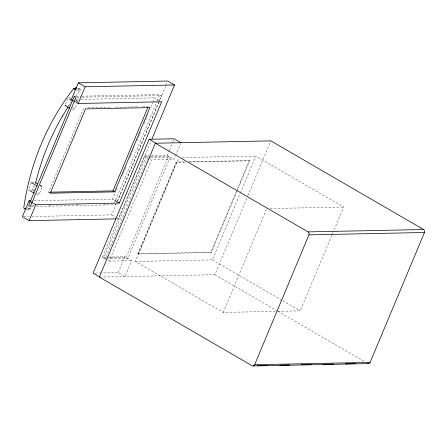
<?xml version="1.0" encoding="UTF-8"?>
<svg xmlns="http://www.w3.org/2000/svg" width="447" height="447" viewBox="0 0 447 447"><rect width="100%" height="100%" fill="white"/><g stroke="black" fill="none" stroke-linecap="round" stroke-linejoin="round"><path stroke-width="0.34" stroke-dasharray="2.23 1.68" d="M29.614 209.246C30.759 208.179 27.194 208.19 26.457 208.073M26.289 208.967C27.837 208.956 31.24 210.073 30.888 207.341M33.799 191.243L34.726 186.723M31.318 182.6L28.323 189.763L28.954 190.277M65.469 104.196L67.966 98.228L69.453 97.563L71 97.53M31.229 190.232L32.307 189.679L34.056 185.499M70.699 101.134L68.955 105.308L68.262 105.71M36.313 194.462L37.861 194.434L39.347 193.769L42.342 186.606L40.219 185.203M72.224 109.521L74.906 108.766L76.901 103.989M49.695 192.858L48.561 192.204L83.818 107.923L85.198 107.895M33.866 200.72L112.527 199.116L116.013 190.785M116.281 190.143L117.622 186.941M122.45 175.403L123.255 173.481M123.523 172.838L124.864 169.637M125.132 168.994L126.467 165.787M129.686 158.098L130.49 156.176M130.759 155.534L132.1 152.326M132.368 151.689L134.245 147.203M136.927 140.794L139.341 135.022M139.609 134.385L140.95 131.178M144.163 123.484L147.65 115.153M150.868 107.464L152.745 102.978M153.014 102.335L154.891 97.848L160.546 101.134M114.7 202.497L115.505 200.569M115.779 199.926L156.886 101.648M157.154 101.005L159.842 94.58L161.54 95.563L117.472 200.91M32.128 216.504L111.733 214.884L116.309 203.944M117.382 201.373L158.568 102.911M158.841 102.268L165.569 86.182M165.837 85.539L167.184 82.321M105.827 259.159L102.43 257.193L144.794 155.925L148.868 155.841M117.125 218.857L118.522 218.823L150.823 141.604M147.761 157.646L105.403 258.914L107.442 258.874M108.09 260.472L109.219 261.132L151.583 159.864L173.995 159.406L175.336 156.193M118.198 272.62L124.842 256.734L131.63 260.674L124.987 276.564L118.198 272.62L102.173 272.949M151.583 155.785L167.206 155.467L169.083 150.969M169.352 150.326L172.576 142.621M172.844 141.978L174.19 138.771M175.604 155.556L180.711 143.353M237.307 190.321L211.28 252.533L138.218 254.019L137.793 253.773L176.157 162.06L185.203 161.875M138.218 254.019L176.582 162.306L186.326 162.11M275.263 311.375L223.271 312.431L135.435 261.45L178.593 158.272M137.793 253.773L210.861 252.287L236.882 190.076M237.15 189.433L249.225 160.574L249.649 160.819L237.575 189.679M135.435 261.45L212.381 259.886L239.994 193.875M240.262 193.233L255.813 156.064L343.648 207.045L333.188 232.038M99.904 277.073L214.845 274.721L247.688 196.211M247.956 195.568L270.837 140.872M223.271 312.431L266.697 208.615M278.034 311.313L300.216 310.866L331.853 235.245M332.121 234.602L332.926 232.68M75.532 96.323L80.488 89.691L79.426 88.657M68.676 106.146L69.805 104.497M80.331 89.942L78.655 90.328L76.074 90.031M32.011 182.197L34.67 182.002M30.195 209.012L26.898 209.185M75.811 100.944L76.951 100.988L77.901 101.603L76.119 100.564M40.252 185.946L41.979 186.226M76.376 96.278L81.242 96.183M81.941 96.166L159.842 94.58M76.683 97.295L79.465 97.239M82.248 97.178L161.54 95.563M76.23 99.452L80.404 99.368M81.103 99.351L154.891 97.848M87.97 107.839L110.135 107.392M115.672 107.274L137.145 106.839M142.682 106.727L148.225 106.615M150.142 156.579L146.068 156.662L103.704 257.93L107.777 257.846M150.818 156.562L168.474 156.204L126.115 257.472L108.459 257.835M150.483 157.59L170.173 157.188L127.814 258.461L108.118 258.858M182.331 157.562L255.813 156.064M188.684 161.808L249.225 160.574M189.807 162.037L249.649 160.819M48.561 192.204L49.947 192.176M32.089 205.452L34.872 205.397M48.779 205.112L51.561 205.056M76.605 204.547L78.689 204.502M103.732 203.994L106.515 203.938M31.005 206.497L33.782 206.436M36.565 206.38L115.862 204.765L114.164 203.782M270.167 208.542L343.648 207.045M23.747 216.678L29.334 216.566M102.43 257.193L105.827 257.12M108.543 257.064L124.842 256.734M109.219 261.132L131.63 260.674M95.205 273.089L101.475 272.961M76.878 89.696L79.566 89.64L80.013 89.266L79.762 88.858M27.194 207.732L30.659 208.715M77.543 88.12L78.292 88.271M78.136 88.294L78.935 88.528M78.935 88.456L80.114 89.104M75.75 100.189L77.538 101.223M167.206 155.467L173.995 159.406M176.157 162.06L176.582 162.306M72.526 107.381L74.906 108.766M144.794 155.925L148.186 157.892M148.756 158.221L151.583 159.864M210.861 252.287L211.28 252.533M112.527 199.116L114.225 200.105M212.381 259.886L282.169 300.39M282.772 300.736L300.216 310.866M214.845 274.721L277.034 310.816M277.643 311.168L364.584 361.634M111.733 214.884L115.689 217.186M116.259 217.51L118.522 218.823M39.995 185.242L42.342 186.606M32.307 189.679L34.067 190.701M37.587 192.746L39.347 193.769"/><path stroke-width="0.67" d="M26.289 208.967L23.719 208.084C29.848 164.781 46.684 122.785 73.878 88.383L76.018 88.009M35.57 183.354C41.185 159.78 50.254 137.028 62.463 116.086M31.083 200.776L28.994 200.82L22.35 216.706L29.139 220.645L115.728 218.885M151.902 139.028L174.509 84.975L167.72 81.036L78.342 82.851L71.358 99.552L78.147 103.492L161.68 101.787L119.315 203.061L35.782 204.76L28.994 200.82M29.139 220.645L35.782 204.76M78.147 103.492L85.131 86.796L174.509 84.975M49.947 192.176L112.968 190.891L147.957 107.258M114.667 191.875L149.924 107.598L85.511 108.912L50.26 193.188L114.667 191.875L112.968 190.891M180.979 142.71L174.19 138.771L149.108 139.28L93.116 273.134L99.904 277.073M155.321 143.224L99.335 277.073L252.315 365.853A2.213 1.889 88.8 0 0 254.617 364.741L370.127 362.388L424.46 232.501A2.213 1.889 88.8 0 0 423.594 229.534L270.837 140.872L155.321 143.224L308.078 231.887L423.594 229.534M254.617 364.741L308.944 234.854A2.213 1.889 88.8 0 0 308.078 231.887M62.317 116.321L68.078 107.006M73.878 88.383L74.096 89.227L75.275 89.797M24.233 208.296L25.412 208.978M75.364 88.059L74.409 88.551L75.487 89.361M308.944 234.854L424.46 232.501M257.656 365.624L267.395 365.428M279.923 365.171L289.667 364.976M301.496 364.735L311.235 364.534M323.069 364.294L333.507 364.082M345.335 363.841L355.773 363.629M253.047 365.964L368.563 363.612M75.554 87.998L76.767 88.031M367.602 363.389L367.831 363.5A2.213 1.889 88.8 0 0 370.127 362.388M78.342 82.851L85.131 86.796M149.108 139.28L155.897 143.219M69.156 98.921L72.727 100.994M69.732 108.157L64.966 105.391L65.335 105.771M114.79 200.429L119.315 203.061M35.302 182.516L37.649 183.879M31.318 182.6L37.185 186.008M29.496 190.444L34.19 193.165M74.291 96.323L28.608 205.525L30.307 206.508L75.984 97.306L74.291 96.323"/></g></svg>
